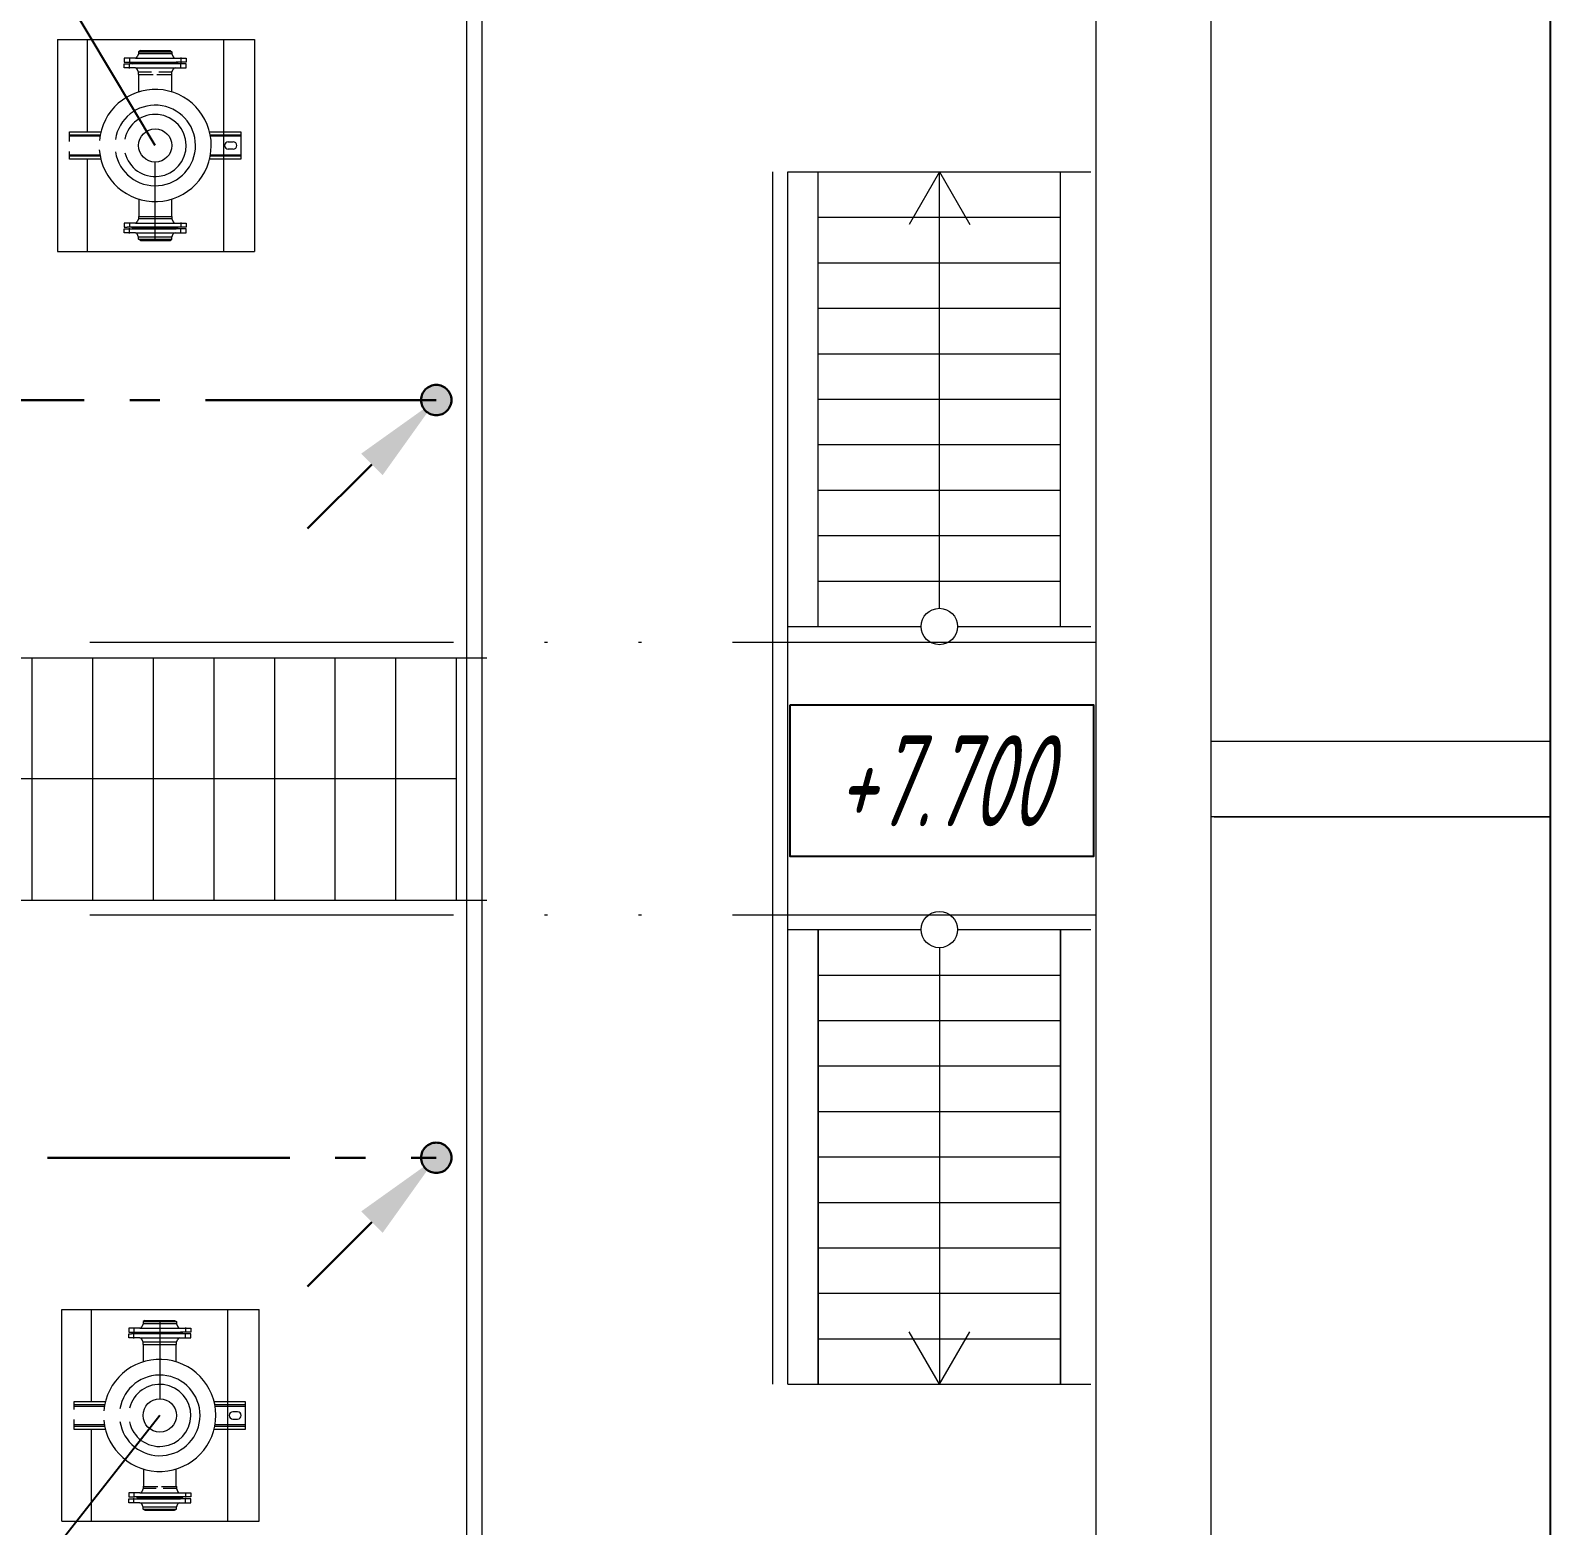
# Model space of a CAD drawing. Header units: millimetres. Extents: x -14296 to 10264, y -13087 to -5602.
# Drawn here: x -1454.4 to -1404.2, y -12946.5 to -12897.2 of the extents above; entities that cross this region are included whole.
import ezdxf
from ezdxf import colors
from ezdxf.entities.mleader import LeaderData, LeaderLine
from ezdxf.math import Vec2, Vec3

# ---------------------------------------------------------------- set-up
doc = ezdxf.new("R2010")
doc.units = ezdxf.units.MM
for name, pattern in [('ACAD_ISO12W100', [21, 12, -3, 0, -3, 0, -3]), ('CENTER', [50.8, 31.75, -6.35, 6.35, -6.35]), ('gost6', [12, 8, -1.5, 1, -1.5]), ('K5LT_AXLED', [19.5, 15, -1.5, 1.5, -1.5]), ('K5LT_BASIC', [0])]:
    doc.linetypes.add(name, pattern=pattern)
for name, color, linetype, lineweight in [('Заземление (Сущ)', 6, 'gost6', 25), ('Линия выноска', 137, 'Continuous', 25), ('Рамка тонкая', 5, 'Continuous', 25), ('Строительный', 251, 'Continuous', 13), ('Текст', 7, 'Continuous', 20), ('Технологическое', 156, 'Continuous', 18)]:
    doc.layers.add(name, color=color, linetype=linetype, lineweight=lineweight)
doc.styles.add('Simplex', font='simplex.shx', dxfattribs={"width": 0.7, "oblique": 15})
doc.linetypes.add('ограждение1', pattern='A,0.25,-0.1,[133,ltypeshp.shx,S=0.1,R=0,X=-0.1,Y=0],-0.1,1', length=1.45)

# ---------------------------------------------------------------- blocks, each defined once
blk = doc.blocks.new('_None')
blk = doc.blocks.new('A$C218E5FD8')
at = {"layer": 'Заземление (Сущ)', "lineweight": 30}
blk.add_hatch(color=256, dxfattribs=at).paths.add_polyline_path([(4.743, 4.243, 1), (3.743, 4.243, 1)])
blk.add_line((2.121, 2.121), (0, 0), dxfattribs=at)
blk.add_circle((4.243, 4.243), 0.5, dxfattribs=at)
blk.add_solid([(2.475, 1.768), (1.768, 2.475), (4.243, 4.243)], dxfattribs=at)

msp = doc.modelspace()

# ---------------------------------------------------------------- linework, layer by layer
at = {"layer": 'Заземление (Сущ)', "lineweight": 30}
for p, q in [((-1544.59225, -12909.37681), (-1440.97736, -12909.37681)), ((-1597.80741, -12934.37681), (-1440.97736, -12934.37681))]:
    msp.add_line(p, q, dxfattribs=at)
at = {"layer": 'Рамка тонкая'}
msp.add_line((-1404.21101, -12970.27613), (-1404.21101, -12877.87175), dxfattribs=at)
msp.add_lwpolyline([(-1429.29655, -12919.43767), (-1419.29655, -12919.43767), (-1419.29655, -12924.43767), (-1429.29655, -12924.43767)], close=True, dxfattribs=at)
at = {"layer": 'Строительный', "ltscale": 100}
for p, q in [((-1415.40741, -13010.87681), (-1415.40741, -12829.07681)), ((-1419.20741, -13010.87681), (-1419.20741, -12832.87681)), ((-1415.40741, -12920.62681), (-1404.21101, -12920.62681)), ((-1404.21101, -12923.12681), (-1415.40741, -12923.12681)), ((-1415.30741, -12923.12681), (-1404.21101, -12923.12681))]:
    msp.add_line(p, q, dxfattribs=at)
at = {"layer": 'Строительный', "linetype": 'ограждение1', "ltscale": 3}
for p, q in [((-1439.97736, -12835.43687), (-1439.97736, -13007.93687)), ((-1429.87736, -12941.8476), (-1429.87736, -12901.8476))]:
    msp.add_line(p, q, dxfattribs=at)
at = {"layer": 'Строительный', "ltscale": 0.3}
for p, q in [((-1439.47736, -12835.93687), (-1439.47736, -13007.43687)), ((-1429.37736, -12941.8476), (-1429.37736, -12901.8476)), ((-1429.37736, -12901.8476), (-1419.37736, -12901.8476)), ((-1428.37736, -12916.8476), (-1428.37736, -12901.8476)), ((-1424.37736, -12901.8476), (-1425.37736, -12903.57965)), ((-1424.37736, -12916.2476), (-1424.37736, -12901.8476)), ((-1424.37736, -12901.8476), (-1423.37736, -12903.57965)), ((-1420.37736, -12916.8476), (-1420.37736, -12901.8476)), ((-1428.37736, -12903.3476), (-1420.37736, -12903.3476)), ((-1428.37736, -12904.8476), (-1420.37736, -12904.8476)), ((-1428.37736, -12906.3476), (-1420.37736, -12906.3476)), ((-1428.37736, -12907.8476), (-1420.37736, -12907.8476)), ((-1428.37736, -12909.3476), (-1420.37736, -12909.3476)), ((-1428.37736, -12910.8476), (-1420.37736, -12910.8476)), ((-1428.37736, -12912.3476), (-1420.37736, -12912.3476)), ((-1428.37736, -12913.8476), (-1420.37736, -12913.8476)), ((-1428.37736, -12915.3476), (-1420.37736, -12915.3476)), ((-1429.37736, -12916.8476), (-1424.97736, -12916.8476)), ((-1423.77736, -12916.8476), (-1419.37736, -12916.8476)), ((-1456.30741, -12917.87681), (-1439.30741, -12917.87681)), ((-1454.30741, -12925.87681), (-1454.30741, -12917.87681)), ((-1452.30741, -12925.87681), (-1452.30741, -12917.87681)), ((-1450.30741, -12925.87681), (-1450.30741, -12917.87681)), ((-1448.30741, -12925.87681), (-1448.30741, -12917.87681)), ((-1446.30741, -12925.87681), (-1446.30741, -12917.87681)), ((-1444.30741, -12925.87681), (-1444.30741, -12917.87681)), ((-1442.30741, -12925.87681), (-1442.30741, -12917.87681)), ((-1440.30741, -12925.87681), (-1440.30741, -12917.87681)), ((-1440.30741, -12921.87681), (-1456.30741, -12921.87681)), ((-1456.30741, -12925.87681), (-1439.30741, -12925.87681)), ((-1429.37736, -12926.8476), (-1424.97736, -12926.8476)), ((-1429.37736, -12926.8476), (-1424.97736, -12926.8476)), ((-1428.37736, -12941.8476), (-1428.37736, -12926.8476)), ((-1428.37736, -12926.8476), (-1428.37736, -12941.8476)), ((-1423.77736, -12926.8476), (-1419.37736, -12926.8476)), ((-1423.77736, -12926.8476), (-1419.37736, -12926.8476)), ((-1420.37736, -12941.8476), (-1420.37736, -12926.8476)), ((-1420.37736, -12926.8476), (-1420.37736, -12941.8476)), ((-1424.37736, -12927.4476), (-1424.37736, -12941.8476)), ((-1428.37736, -12928.3476), (-1420.37736, -12928.3476)), ((-1428.37736, -12929.8476), (-1420.37736, -12929.8476)), ((-1428.37736, -12931.3476), (-1420.37736, -12931.3476)), ((-1428.37736, -12932.8476), (-1420.37736, -12932.8476)), ((-1428.37736, -12934.3476), (-1420.37736, -12934.3476)), ((-1428.37736, -12935.8476), (-1420.37736, -12935.8476)), ((-1428.37736, -12937.3476), (-1420.37736, -12937.3476)), ((-1428.37736, -12938.8476), (-1420.37736, -12938.8476)), ((-1428.37736, -12940.3476), (-1420.37736, -12940.3476)), ((-1424.37736, -12941.8476), (-1425.37736, -12940.11555)), ((-1424.37736, -12941.8476), (-1423.37736, -12940.11555)), ((-1429.37736, -12941.8476), (-1419.37736, -12941.8476)), ((-1429.37736, -12941.8476), (-1419.37736, -12941.8476))]:
    msp.add_line(p, q, dxfattribs=at)
at = {"layer": 'Строительный', "ltscale": 0.2}
for p, q in [((-1453.47518, -12897.48511), (-1453.47518, -12904.47097)), ((-1452.50018, -12897.48511), (-1452.50018, -12900.52804)), ((-1448.00022, -12897.48511), (-1448.00022, -12904.47097)), ((-1446.97522, -12897.48511), (-1446.97522, -12904.47097)), ((-1452.50018, -12901.42804), (-1452.50018, -12904.47097)), ((-1453.32545, -12946.36974), (-1453.32545, -12939.38388)), ((-1452.35045, -12942.42681), (-1452.35045, -12939.38388)), ((-1447.85049, -12946.36974), (-1447.85049, -12939.38388)), ((-1446.82549, -12946.36974), (-1446.82549, -12939.38388)), ((-1452.35045, -12946.36974), (-1452.35045, -12943.32681))]:
    msp.add_line(p, q, dxfattribs=at)
at = {"layer": 'Строительный', "linetype": 'ByBlock'}
for p, q in [((-1453.47518, -12897.48511), (-1446.97522, -12897.48511)), ((-1453.47518, -12904.47097), (-1446.97522, -12904.47097)), ((-1453.32545, -12939.38388), (-1446.82549, -12939.38388)), ((-1453.32545, -12946.36974), (-1446.82549, -12946.36974))]:
    msp.add_line(p, q, dxfattribs=at)
at = {"layer": 'Строительный', "color": 0, "linetype": 'ACAD_ISO12W100'}
for p, q in [((-1419.20741, -12917.37681), (-1779.40741, -12917.37681)), ((-1419.20741, -12926.37681), (-1779.40741, -12926.37681))]:
    msp.add_line(p, q, dxfattribs=at)
at = {"layer": 'Строительный', "ltscale": 0.3}
for centre in [(-1424.37736, -12916.8476), (-1424.37736, -12926.8476)]:
    msp.add_circle(centre, 0.6, dxfattribs=at)
at = {"layer": 'Технологическое', "linetype": 'K5LT_BASIC'}
for p, q in [((-1450.90354, -12898.09804), (-1451.2752, -12898.09804)), ((-1451.2752, -12898.09804), (-1451.2752, -12898.22804)), ((-1451.2752, -12898.22804), (-1451.1002, -12898.22804)), ((-1451.2752, -12898.41804), (-1451.2752, -12898.28804)), ((-1451.2752, -12898.28804), (-1451.1002, -12898.28804)), ((-1451.1002, -12898.22804), (-1450.9402, -12898.22804)), ((-1449.4002, -12898.28804), (-1451.1002, -12898.28804)), ((-1451.0202, -12898.28804), (-1450.9902, -12898.25804)), ((-1450.9402, -12898.25804), (-1450.9902, -12898.25804)), ((-1450.9402, -12898.22804), (-1449.5602, -12898.22804)), ((-1450.9402, -12898.22804), (-1450.9402, -12898.25804)), ((-1449.5602, -12898.25804), (-1450.9402, -12898.25804)), ((-1450.90354, -12898.09804), (-1449.59687, -12898.09804)), ((-1450.8002, -12897.95404), (-1450.84354, -12898.05804)), ((-1450.7402, -12897.84804), (-1450.8002, -12897.88268)), ((-1450.8002, -12897.88268), (-1450.8002, -12897.95404)), ((-1450.8002, -12897.88268), (-1449.7002, -12897.88268)), ((-1449.7002, -12897.95404), (-1450.8002, -12897.95404)), ((-1450.7402, -12897.84804), (-1449.7602, -12897.84804)), ((-1449.7602, -12897.84804), (-1449.7002, -12897.88268)), ((-1449.7002, -12897.88268), (-1449.7002, -12897.95404)), ((-1449.7002, -12897.95404), (-1449.65687, -12898.05804)), ((-1449.59687, -12898.09804), (-1449.2252, -12898.09804)), ((-1449.5602, -12898.22804), (-1449.5602, -12898.25804)), ((-1449.4002, -12898.22804), (-1449.5602, -12898.22804)), ((-1449.5102, -12898.25804), (-1449.5602, -12898.25804)), ((-1449.4802, -12898.28804), (-1449.5102, -12898.25804)), ((-1449.2252, -12898.22804), (-1449.4002, -12898.22804)), ((-1449.2252, -12898.28804), (-1449.4002, -12898.28804)), ((-1449.2252, -12898.09804), (-1449.2252, -12898.22804)), ((-1449.2252, -12898.41804), (-1449.2252, -12898.28804)), ((-1450.90354, -12898.41804), (-1451.2752, -12898.41804)), ((-1450.90354, -12898.41804), (-1449.59687, -12898.41804)), ((-1450.8002, -12898.56204), (-1450.84354, -12898.45804)), ((-1450.8002, -12898.6334), (-1450.8002, -12898.56204)), ((-1450.373, -12898.56204), (-1450.8002, -12898.56204)), ((-1450.7902, -12898.63917), (-1450.8002, -12898.6334)), ((-1450.8002, -12898.6334), (-1450.313, -12898.6334)), ((-1450.7902, -12899.20861), (-1450.7902, -12898.63917)), ((-1450.193, -12898.6334), (-1449.7002, -12898.6334)), ((-1449.7002, -12898.56204), (-1450.133, -12898.56204)), ((-1449.7102, -12898.63917), (-1449.7002, -12898.6334)), ((-1449.7102, -12898.63917), (-1449.7102, -12899.20861)), ((-1449.7002, -12898.56204), (-1449.65687, -12898.45804)), ((-1449.7002, -12898.6334), (-1449.7002, -12898.56204)), ((-1449.59687, -12898.41804), (-1449.2252, -12898.41804)), ((-1453.0802, -12900.62804), (-1453.0802, -12900.52804)), ((-1453.0802, -12900.52804), (-1452.04464, -12900.52804)), ((-1453.0802, -12900.66804), (-1453.0802, -12900.62804)), ((-1453.0802, -12900.62804), (-1452.06679, -12900.62804)), ((-1453.0802, -12900.84463), (-1453.0802, -12900.66804)), ((-1452.07405, -12900.66804), (-1453.0802, -12900.66804)), ((-1448.45577, -12900.52804), (-1447.4202, -12900.52804)), ((-1448.43361, -12900.62804), (-1447.4202, -12900.62804)), ((-1447.4202, -12900.66804), (-1448.42635, -12900.66809)), ((-1447.4202, -12900.52804), (-1447.4202, -12900.62804)), ((-1447.4202, -12900.62804), (-1447.4202, -12900.66804)), ((-1447.4202, -12900.66804), (-1447.4202, -12901.28804)), ((-1453.0802, -12901.28804), (-1453.0802, -12901.17199)), ((-1453.0802, -12901.28804), (-1452.07405, -12901.28799)), ((-1453.0802, -12901.32804), (-1453.0802, -12901.28804)), ((-1453.0802, -12901.42804), (-1453.0802, -12901.32804)), ((-1452.06679, -12901.32804), (-1453.0802, -12901.32804)), ((-1447.4202, -12901.32804), (-1448.43361, -12901.32804)), ((-1448.42636, -12901.28804), (-1447.4202, -12901.28804)), ((-1447.8402, -12900.85804), (-1447.6802, -12900.85804)), ((-1447.6802, -12901.09804), (-1447.8402, -12901.09804)), ((-1447.4202, -12901.28804), (-1447.4202, -12901.32804)), ((-1447.4202, -12901.32804), (-1447.4202, -12901.42804)), ((-1452.04464, -12901.42804), (-1453.0802, -12901.42804)), ((-1447.4202, -12901.42804), (-1448.45577, -12901.42804)), ((-1450.7902, -12902.74748), (-1450.7902, -12903.31691)), ((-1449.7102, -12902.74748), (-1449.7102, -12903.32268)), ((-1450.7902, -12903.31691), (-1450.8002, -12903.32268)), ((-1450.8002, -12903.32268), (-1450.8002, -12903.39404)), ((-1450.8002, -12903.32268), (-1449.7002, -12903.32268)), ((-1449.7102, -12903.31691), (-1449.7002, -12903.32268)), ((-1449.7002, -12903.32268), (-1449.7002, -12903.39404)), ((-1450.90354, -12903.53804), (-1451.2752, -12903.53804)), ((-1451.2752, -12903.53804), (-1451.2752, -12903.66804)), ((-1451.2752, -12903.66804), (-1451.1802, -12903.66804)), ((-1451.2752, -12903.85804), (-1451.2752, -12903.72804)), ((-1451.2752, -12903.72804), (-1451.1802, -12903.72804)), ((-1451.0202, -12903.66804), (-1451.1802, -12903.66804)), ((-1451.1802, -12903.72804), (-1451.0202, -12903.72804)), ((-1451.0202, -12903.66804), (-1450.9902, -12903.69804)), ((-1449.4802, -12903.66804), (-1451.0202, -12903.66804)), ((-1451.0202, -12903.72804), (-1450.9402, -12903.72804)), ((-1450.9402, -12903.69804), (-1450.9902, -12903.69804)), ((-1449.5602, -12903.69804), (-1450.9402, -12903.69804)), ((-1450.9402, -12903.72804), (-1450.9402, -12903.69804)), ((-1450.9402, -12903.72804), (-1449.5602, -12903.72804)), ((-1450.90354, -12903.53804), (-1449.59687, -12903.53804)), ((-1450.8002, -12903.39404), (-1450.84354, -12903.49804)), ((-1449.7002, -12903.39404), (-1450.8002, -12903.39404)), ((-1449.7002, -12903.39404), (-1449.65687, -12903.49804)), ((-1449.59687, -12903.53804), (-1449.2252, -12903.53804)), ((-1449.5602, -12903.72804), (-1449.5602, -12903.69804)), ((-1449.5102, -12903.69804), (-1449.5602, -12903.69804)), ((-1449.4802, -12903.72804), (-1449.5602, -12903.72804)), ((-1449.4802, -12903.66804), (-1449.5102, -12903.69804)), ((-1449.3202, -12903.66804), (-1449.4802, -12903.66804)), ((-1449.3202, -12903.72804), (-1449.4802, -12903.72804)), ((-1449.2252, -12903.66804), (-1449.3202, -12903.66804)), ((-1449.2252, -12903.72804), (-1449.3202, -12903.72804)), ((-1449.2252, -12903.53804), (-1449.2252, -12903.66804)), ((-1449.2252, -12903.85804), (-1449.2252, -12903.72804)), ((-1450.90354, -12903.85804), (-1451.2752, -12903.85804)), ((-1450.90354, -12903.85804), (-1449.59687, -12903.85804)), ((-1450.8002, -12904.00204), (-1450.84354, -12903.89804)), ((-1450.8002, -12904.0734), (-1450.8002, -12904.00204)), ((-1449.7002, -12904.00204), (-1450.8002, -12904.00204)), ((-1450.7402, -12904.10804), (-1450.8002, -12904.0734)), ((-1450.8002, -12904.0734), (-1449.7002, -12904.0734)), ((-1450.7402, -12904.10804), (-1449.7602, -12904.10804)), ((-1449.7602, -12904.10804), (-1449.7002, -12904.0734)), ((-1449.7002, -12904.00204), (-1449.65687, -12903.89804)), ((-1449.7002, -12904.0734), (-1449.7002, -12904.00204)), ((-1449.59687, -12903.85804), (-1449.2252, -12903.85804)), ((-1450.65047, -12939.85281), (-1450.6938, -12939.95681)), ((-1450.59047, -12939.74681), (-1450.65047, -12939.78145)), ((-1450.65047, -12939.78145), (-1450.65047, -12939.85281)), ((-1450.65047, -12939.78145), (-1449.55047, -12939.78145)), ((-1449.55047, -12939.85281), (-1450.65047, -12939.85281)), ((-1450.59047, -12939.74681), (-1449.61047, -12939.74681)), ((-1449.61047, -12939.74681), (-1449.55047, -12939.78145)), ((-1449.55047, -12939.78145), (-1449.55047, -12939.85281)), ((-1449.55047, -12939.85281), (-1449.50713, -12939.95681)), ((-1450.7538, -12939.99681), (-1451.12547, -12939.99681)), ((-1451.12547, -12939.99681), (-1451.12547, -12940.12681)), ((-1451.12547, -12940.12681), (-1451.03047, -12940.12681)), ((-1451.12547, -12940.31681), (-1451.12547, -12940.18681)), ((-1451.12547, -12940.18681), (-1451.03047, -12940.18681)), ((-1450.7538, -12940.31681), (-1451.12547, -12940.31681)), ((-1451.03047, -12940.12681), (-1450.87047, -12940.12681)), ((-1450.87047, -12940.18681), (-1451.03047, -12940.18681)), ((-1450.87047, -12940.12681), (-1450.79047, -12940.12681)), ((-1450.87047, -12940.18681), (-1450.84047, -12940.15681)), ((-1449.33047, -12940.18681), (-1450.87047, -12940.18681)), ((-1450.79047, -12940.15681), (-1450.84047, -12940.15681)), ((-1450.79047, -12940.12681), (-1449.41047, -12940.12681)), ((-1450.79047, -12940.12681), (-1450.79047, -12940.15681)), ((-1449.41047, -12940.15681), (-1450.79047, -12940.15681)), ((-1450.7538, -12939.99681), (-1449.44713, -12939.99681)), ((-1450.7538, -12940.31681), (-1449.44713, -12940.31681)), ((-1450.65047, -12940.46081), (-1450.6938, -12940.35681)), ((-1450.65047, -12940.53217), (-1450.65047, -12940.46081)), ((-1449.55047, -12940.46081), (-1450.65047, -12940.46081)), ((-1449.55047, -12940.46081), (-1449.50713, -12940.35681)), ((-1449.55047, -12940.53217), (-1449.55047, -12940.46081)), ((-1449.44713, -12939.99681), (-1449.07547, -12939.99681)), ((-1449.44713, -12940.31681), (-1449.07547, -12940.31681)), ((-1449.41047, -12940.12681), (-1449.41047, -12940.15681)), ((-1449.33047, -12940.12681), (-1449.41047, -12940.12681)), ((-1449.36047, -12940.15681), (-1449.41047, -12940.15681)), ((-1449.33047, -12940.18681), (-1449.36047, -12940.15681)), ((-1449.17047, -12940.12681), (-1449.33047, -12940.12681)), ((-1449.17047, -12940.18681), (-1449.33047, -12940.18681)), ((-1449.07547, -12940.12681), (-1449.17047, -12940.12681)), ((-1449.07547, -12940.18681), (-1449.17047, -12940.18681)), ((-1449.07547, -12939.99681), (-1449.07547, -12940.12681)), ((-1449.07547, -12940.31681), (-1449.07547, -12940.18681)), ((-1450.64047, -12940.53794), (-1450.65047, -12940.53217)), ((-1450.65047, -12940.53217), (-1449.55047, -12940.53217)), ((-1450.64047, -12941.10738), (-1450.64047, -12940.53794)), ((-1449.56047, -12941.10738), (-1449.56047, -12940.53217)), ((-1449.56047, -12940.53794), (-1449.55047, -12940.53217)), ((-1452.93047, -12942.42681), (-1452.93047, -12942.52681)), ((-1451.8949, -12942.42681), (-1452.93047, -12942.42681)), ((-1447.27047, -12942.42681), (-1448.30603, -12942.42681)), ((-1447.27047, -12942.52681), (-1447.27047, -12942.42681)), ((-1452.93047, -12942.52681), (-1452.93047, -12942.56681)), ((-1451.91706, -12942.52681), (-1452.93047, -12942.52681)), ((-1452.93047, -12942.56681), (-1452.93047, -12942.68286)), ((-1452.93047, -12942.56681), (-1451.92432, -12942.56686)), ((-1447.27047, -12942.52681), (-1448.28388, -12942.52681)), ((-1448.27662, -12942.56681), (-1447.27047, -12942.56681)), ((-1447.53047, -12942.75681), (-1447.69047, -12942.75681)), ((-1447.27047, -12942.56681), (-1447.27047, -12942.52681)), ((-1447.27047, -12943.18681), (-1447.27047, -12942.56681)), ((-1452.93047, -12943.01022), (-1452.93047, -12943.18681)), ((-1452.93047, -12943.18681), (-1452.93047, -12943.22681)), ((-1451.92431, -12943.18681), (-1452.93047, -12943.18681)), ((-1452.93047, -12943.22681), (-1452.93047, -12943.32681)), ((-1452.93047, -12943.22681), (-1451.91706, -12943.22681)), ((-1452.93047, -12943.32681), (-1451.8949, -12943.32681)), ((-1448.30603, -12943.32681), (-1447.27047, -12943.32681)), ((-1448.28388, -12943.22681), (-1447.27047, -12943.22681)), ((-1447.27047, -12943.18681), (-1448.27662, -12943.18676)), ((-1447.69047, -12942.99681), (-1447.53047, -12942.99681)), ((-1447.27047, -12943.22681), (-1447.27047, -12943.18681)), ((-1447.27047, -12943.32681), (-1447.27047, -12943.22681)), ((-1450.64047, -12944.64625), (-1450.64047, -12945.21568)), ((-1449.56047, -12945.21568), (-1449.56047, -12944.64625)), ((-1450.7538, -12945.43681), (-1451.12547, -12945.43681)), ((-1451.12547, -12945.43681), (-1451.12547, -12945.56681)), ((-1450.7538, -12945.43681), (-1449.44713, -12945.43681)), ((-1450.65047, -12945.29281), (-1450.6938, -12945.39681)), ((-1450.64047, -12945.21568), (-1450.65047, -12945.22145)), ((-1450.65047, -12945.22145), (-1450.65047, -12945.29281)), ((-1450.65047, -12945.22145), (-1450.16326, -12945.22145)), ((-1450.22326, -12945.29281), (-1450.65047, -12945.29281)), ((-1450.04326, -12945.22145), (-1449.55047, -12945.22145)), ((-1449.55047, -12945.29281), (-1449.98326, -12945.29281)), ((-1449.56047, -12945.21568), (-1449.55047, -12945.22145)), ((-1449.55047, -12945.22145), (-1449.55047, -12945.29281)), ((-1449.55047, -12945.29281), (-1449.50713, -12945.39681)), ((-1449.44713, -12945.43681), (-1449.07547, -12945.43681)), ((-1449.07547, -12945.43681), (-1449.07547, -12945.56681)), ((-1451.12547, -12945.56681), (-1450.95047, -12945.56681)), ((-1451.12547, -12945.75681), (-1451.12547, -12945.62681)), ((-1451.12547, -12945.62681), (-1450.95047, -12945.62681)), ((-1450.7538, -12945.75681), (-1451.12547, -12945.75681)), ((-1449.25047, -12945.56681), (-1450.95047, -12945.56681)), ((-1450.95047, -12945.62681), (-1450.79047, -12945.62681)), ((-1450.87047, -12945.56681), (-1450.84047, -12945.59681)), ((-1450.79047, -12945.59681), (-1450.84047, -12945.59681)), ((-1449.41047, -12945.59681), (-1450.79047, -12945.59681)), ((-1450.79047, -12945.62681), (-1450.79047, -12945.59681)), ((-1450.79047, -12945.62681), (-1449.41047, -12945.62681)), ((-1450.7538, -12945.75681), (-1449.44713, -12945.75681)), ((-1450.65047, -12945.90081), (-1450.6938, -12945.79681)), ((-1450.65047, -12945.97217), (-1450.65047, -12945.90081)), ((-1449.55047, -12945.90081), (-1450.65047, -12945.90081)), ((-1450.59047, -12946.00681), (-1450.65047, -12945.97217)), ((-1450.65047, -12945.97217), (-1449.55047, -12945.97217)), ((-1449.61047, -12946.00681), (-1449.55047, -12945.97217)), ((-1449.55047, -12945.90081), (-1449.50713, -12945.79681)), ((-1449.55047, -12945.97217), (-1449.55047, -12945.90081)), ((-1449.44713, -12945.75681), (-1449.07547, -12945.75681)), ((-1449.41047, -12945.62681), (-1449.41047, -12945.59681)), ((-1449.36047, -12945.59681), (-1449.41047, -12945.59681)), ((-1449.25047, -12945.62681), (-1449.41047, -12945.62681)), ((-1449.33047, -12945.56681), (-1449.36047, -12945.59681)), ((-1449.07547, -12945.56681), (-1449.25047, -12945.56681)), ((-1449.07547, -12945.62681), (-1449.25047, -12945.62681)), ((-1449.07547, -12945.75681), (-1449.07547, -12945.62681)), ((-1450.59047, -12946.00681), (-1449.61047, -12946.00681))]:
    msp.add_line(p, q, dxfattribs=at)
at = {"layer": 'Технологическое', "linetype": 'K5LT_AXLED'}
for p, q in [((-1451.1002, -12898.07804), (-1451.1002, -12898.24804)), ((-1451.1002, -12898.43804), (-1451.1002, -12898.26804)), ((-1449.4002, -12898.07804), (-1449.4002, -12898.24804)), ((-1449.4002, -12898.43804), (-1449.4002, -12898.26804)), ((-1451.1002, -12903.51804), (-1451.1002, -12903.68804)), ((-1451.1002, -12903.87804), (-1451.1002, -12903.70804)), ((-1449.4002, -12903.51804), (-1449.4002, -12903.68804)), ((-1449.4002, -12903.87804), (-1449.4002, -12903.70804)), ((-1450.95047, -12939.97681), (-1450.95047, -12940.14681)), ((-1450.95047, -12940.33681), (-1450.95047, -12940.16681)), ((-1449.25047, -12939.97681), (-1449.25047, -12940.14681)), ((-1449.25047, -12940.33681), (-1449.25047, -12940.16681)), ((-1450.95047, -12945.41681), (-1450.95047, -12945.58681)), ((-1449.25047, -12945.41681), (-1449.25047, -12945.58681)), ((-1450.95047, -12945.77681), (-1450.95047, -12945.60681)), ((-1449.25047, -12945.77681), (-1449.25047, -12945.60681))]:
    msp.add_line(p, q, dxfattribs=at)
at = {"layer": 'Технологическое', "linetype": 'CENTER', "ltscale": 0.3}
for p, q in [((-1450.2502, -12904.10804), (-1450.25021, -12901.52804)), ((-1450.10047, -12939.74681), (-1450.10047, -12942.32681))]:
    msp.add_line(p, q, dxfattribs=at)
at = {"layer": 'Технологическое', "linetype": 'K5LT_BASIC'}
for centre in [(-1450.2502, -12900.97804), (-1450.10047, -12942.87681)]:
    msp.add_circle(centre, 0.55, dxfattribs=at)
for centre, radius, start, end in [((-1450.90354, -12898.03304), 0.065, 270, 337.380005), ((-1449.59687, -12898.03304), 0.065, 202.619995, 270), ((-1450.90354, -12898.48304), 0.065, 22.619995, 90), ((-1449.59687, -12898.48304), 0.065, 90, 157.380005), ((-1450.2502, -12900.97804), 1.85, 184.576958, 175.052649), ((-1450.2502, -12900.97804), 1.33, 189.292855, 171.316344), ((-1450.2502, -12900.97804), 1.025, 193.522927, 168.174489), ((-1447.8402, -12900.97804), 0.12, 90, 270), ((-1447.6802, -12900.97804), 0.12, 270, 90), ((-1450.90354, -12903.47304), 0.065, 270, 337.380005), ((-1449.59687, -12903.47304), 0.065, 202.619995, 270), ((-1450.90354, -12903.92304), 0.065, 22.619995, 90), ((-1449.59687, -12903.92304), 0.065, 90, 157.380005), ((-1450.7538, -12939.93181), 0.065, 270, 337.380005), ((-1449.44713, -12939.93181), 0.065, 202.619995, 270), ((-1450.7538, -12940.38181), 0.065, 22.619995, 90), ((-1449.44713, -12940.38181), 0.065, 90, 157.380005), ((-1450.10047, -12942.87681), 1.85, 184.947351, 175.423042), ((-1450.10047, -12942.87681), 1.33, 188.683656, 170.707145), ((-1450.10047, -12942.87681), 1.025, 191.825511, 166.477073), ((-1447.69047, -12942.87681), 0.12, 90, 270), ((-1447.53047, -12942.87681), 0.12, 270, 90), ((-1450.7538, -12945.37181), 0.065, 270, 337.380005), ((-1449.44713, -12945.37181), 0.065, 202.619995, 270), ((-1450.7538, -12945.82181), 0.065, 22.619995, 90), ((-1449.44713, -12945.82181), 0.065, 90, 157.380005)]:
    msp.add_arc(centre, radius, start, end, dxfattribs=at)

# ---------------------------------------------------------------- block references
at = {"layer": 'Строительный'}
for p in [(-1445.21996, -12913.61944), (-1445.21996, -12938.61944)]:
    msp.add_blockref('A$C218E5FD8', p, dxfattribs=at)

# ---------------------------------------------------------------- texts
at = {"layer": 'Текст', "insert": (-1424.29655, -12921.93767), "char_height": 3, "width": 10, "attachment_point": 5, "style": 'Simplex'}
msp.add_mtext('{\\W0.6;+7.700}', dxfattribs=at)

# ---------------------------------------------------------------- leaders
at = {"layer": 'Линия выноска'}
ml = msp.add_multileader_mtext('Standard', dxfattribs=at)
ml.set_content('7(С.2)', color=2, style='Simplex')
ml.set_leader_properties()
ml.set_arrow_properties(name='NONE')
ml.build(insert=Vec2(0, 0))
ml.multileader.update_dxf_attribs({"text_left_attachment_type": 6, "text_right_attachment_type": 6, "dogleg_length": 0})
ctx = ml.context
ctx.base_point, ctx.char_height, ctx.plane_origin = Vec3(-1454.02843, -12894.66418), 3, Vec3(-1373.02797, -12957.50313)
ctx.left_attachment, ctx.right_attachment, ctx.text_align_type = 6, 6, 1
notes = []
notes.append((ctx, [(1, (1, 1, 0), (-1454.02843, -12894.66418), (1, 0), 0, [(1, [(-1450.2502, -12900.97804)], 0, [])])]))
ctx.mtext.insert, ctx.mtext.alignment, ctx.mtext.flow_direction = Vec3(-1447.42221, -12890.66418), 2, 5
ml = msp.add_multileader_mtext('Standard', dxfattribs=at)
ml.set_content('{\\W0.7;7(С.1)}', color=2, style='Simplex')
ml.set_leader_properties()
ml.set_arrow_properties(name='NONE')
ml.build(insert=Vec2(0, 0))
ml.multileader.update_dxf_attribs({"text_left_attachment_type": 6, "text_right_attachment_type": 6, "dogleg_length": 0})
ctx = ml.context
ctx.base_point, ctx.char_height, ctx.plane_origin = Vec3(-1470.1674, -12952.11674), 3, Vec3(-1373.02797, -12982.41432)
ctx.left_attachment, ctx.right_attachment, ctx.text_align_type = 6, 6, 1
notes.append((ctx, [(0, (1, 1, 0), (-1457.35495, -12952.11674), (-1, 0), 0, [(1, [(-1450.10047, -12942.87681)], 0, [])])]))
ctx.mtext.insert, ctx.mtext.alignment, ctx.mtext.flow_direction = Vec3(-1463.76117, -12948.11674), 2, 5
for ctx, leaders in notes:
    for number, flags, end, landing, length, lines in leaders:
        leader = LeaderData()
        leader.index, (leader.has_last_leader_line, leader.has_dogleg_vector, leader.attachment_direction) = number, flags
        leader.last_leader_point, leader.dogleg_vector, leader.dogleg_length = Vec3(end), Vec3(landing), length
        for number, points, colour, breaks in lines:
            line = LeaderLine()
            line.index, line.vertices, line.color, line.breaks = number, Vec3.list(points), colors.encode_raw_color(colour), breaks
            leader.lines.append(line)
        ctx.leaders.append(leader)

doc.saveas('drawing.dxf')
